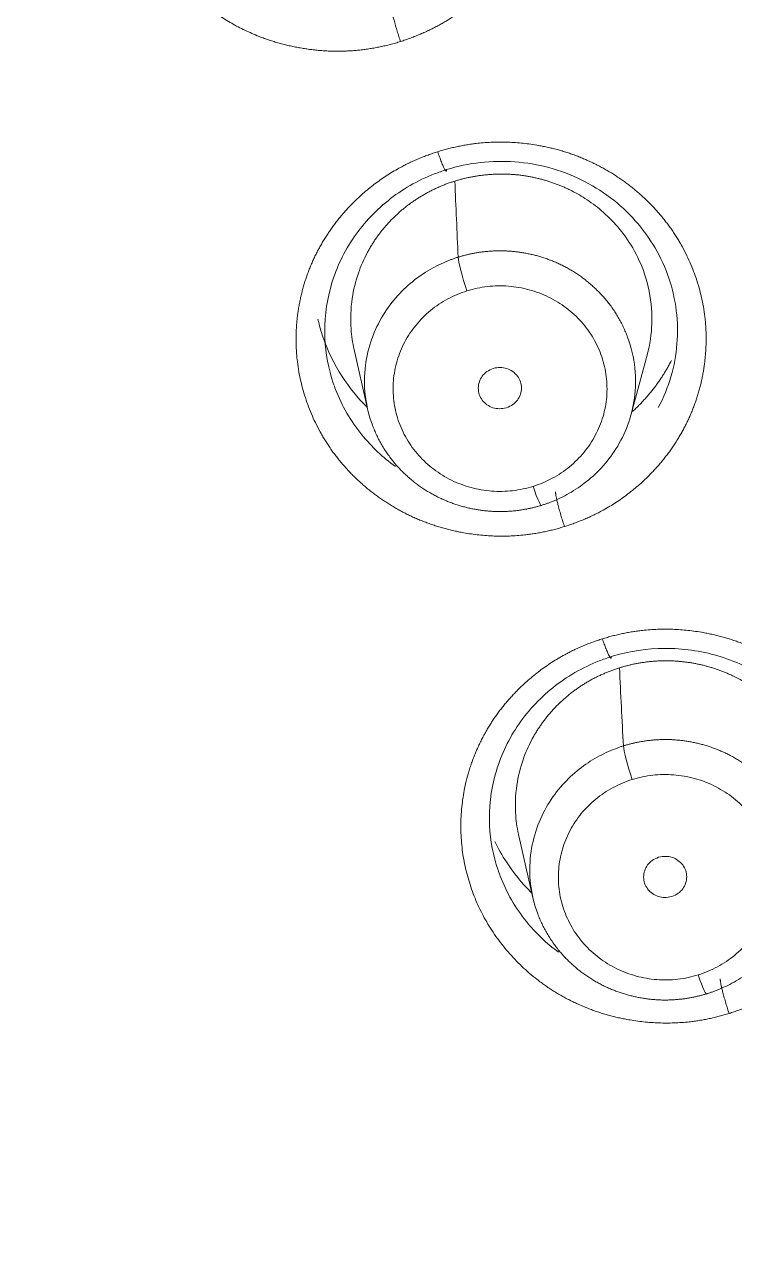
# Model space of a CAD drawing. Extents: x 19821 to 22981, y -91 to 2224.
# Drawn here: x 20728.1 to 20735.54, y 1238.57 to 1251.39 of the extents above; entities that cross this region are included whole.
import ezdxf

# ---------------------------------------------------------------- set-up
doc = ezdxf.new("R2010")
doc.units = 0
doc.header["$LTSCALE"] = 10
doc.header["$MEASUREMENT"] = 0
doc.layers.add('1', color=7, linetype='CONTINUOUS')

msp = doc.modelspace()

# ---------------------------------------------------------------- linework, layer by layer
at = {"layer": '1', "color": 7, "linetype": 'Continuous', "lineweight": 18}
for p, q in [((20731.552, 1248), (20731.696, 1247.363)), ((20734.455, 1247.309), (20734.626, 1247.94)), ((20733.278, 1242.892), (20733.427, 1242.243))]:
    msp.add_line(p, q, dxfattribs=at)
for centre, major_axis, ratio, start_param, end_param in [((20744.931, 1212.861), (62.577, 0), 0.961262, 0, 3.141593), ((20744.931, 1212.247), (-60.5, 0), 0.961262, 4.72417, 7.004197), ((20744.931, 1212.384), (-59.925, 0), 0.961262, 4.712389, 7.853982), ((20744.931, 1212.384), (60, 0), 0.961262, 1.582577, 4.712389), ((20732.736, 1248.683), (-0.089, 0.286), 0.085173, 0.311324, 1.83692), ((20733.428, 1246.636), (0.089, -0.286), 0.085123, 4.978762, 6.469461), ((20734.466, 1243.565), (-0.089, 0.286), 0.085201, 0.319987, 1.836969), ((20735.157, 1241.52), (0.089, -0.286), 0.085151, 4.978694, 6.478224)]:
    msp.add_ellipse(centre, major_axis=major_axis, ratio=ratio, start_param=start_param, end_param=end_param, dxfattribs=at)
at = {"layer": '1', "color": 7, "linetype": 'Continuous', "lineweight": 13}
for centre, major_axis, start_param, end_param in [((20744.931, 1212.541), (61.963, 0), 1.570796, 3.141593), ((20744.931, 1212.247), (59.425, 0), 1.570796, 4.70194), ((20744.931, 1212.247), (57.948, 0), 1.579187, 4.712389), ((20744.931, 1212.291), (57.403, 0), 1.579486, 4.712389), ((20738.072, 1237.679), (2.593, 0), 1.832596, 4.974188)]:
    msp.add_ellipse(centre, major_axis=major_axis, ratio=0.961262, start_param=start_param, end_param=end_param, dxfattribs=at)
at = {"layer": '1', "color": 7, "linetype": 'Continuous', "lineweight": 18}
for points, knots in [([(20682.032, 1218.028), (20682.032, 1219.263), (20682.071, 1220.483), (20682.223, 1222.886), (20682.335, 1224.071), (20682.627, 1226.401), (20682.806, 1227.546), (20683.225, 1229.796), (20683.464, 1230.9), (20683.999, 1233.064), (20684.293, 1234.124), (20684.931, 1236.198), (20685.275, 1237.212), (20686.005, 1239.192), (20686.391, 1240.159), (20687.201, 1242.044), (20687.625, 1242.962), (20688.505, 1244.75), (20688.961, 1245.62), (20689.899, 1247.311), (20690.381, 1248.132), (20691.368, 1249.726), (20691.873, 1250.499), (20692.899, 1251.997), (20693.42, 1252.723), (20694.476, 1254.126), (20695.01, 1254.805), (20696.086, 1256.116), (20696.629, 1256.749), (20697.718, 1257.971), (20698.265, 1258.56), (20699.087, 1259.41), (20699.497, 1259.828), (20699.976, 1260.301), (20700.216, 1260.534), (20700.335, 1260.65), (20700.395, 1260.708), (20700.425, 1260.736), (20700.44, 1260.751), (20700.447, 1260.758), (20700.451, 1260.762), (20700.453, 1260.763), (20700.454, 1260.764), (20700.454, 1260.765), (20700.454, 1260.765), (20700.455, 1260.765), (20700.455, 1260.765), (20701.928, 1262.181), (20703.472, 1263.524), (20706.686, 1266.053), (20708.356, 1267.239), (20711.804, 1269.445), (20713.582, 1270.464), (20717.228, 1272.327), (20719.096, 1273.171), (20722.903, 1274.676), (20724.843, 1275.337), (20728.773, 1276.474), (20730.764, 1276.949), (20734.778, 1277.709), (20736.802, 1277.995), (20740.862, 1278.375), (20742.898, 1278.47), (20744.931, 1278.47)], [0, 0, 0, 0, 0.03125, 0.03125, 0.0625, 0.0625, 0.09375, 0.09375, 0.125, 0.125, 0.15625, 0.15625, 0.1875, 0.1875, 0.21875, 0.21875, 0.25, 0.25, 0.28125, 0.28125, 0.3125, 0.3125, 0.34375, 0.34375, 0.375, 0.375, 0.40625, 0.40625, 0.4375, 0.4375, 0.46875, 0.46875, 0.484375, 0.492188, 0.496094, 0.498047, 0.499023, 0.499512, 0.499756, 0.499878, 0.499939, 0.499969, 0.499985, 0.499992, 0.499996, 0.499996, 0.5, 0.5, 0.5625, 0.5625, 0.625, 0.625, 0.6875, 0.6875, 0.75, 0.75, 0.8125, 0.8125, 0.875, 0.875, 0.9375, 0.9375, 1, 1, 1, 1]), ([(20731.337, 1247.634), (20731.286, 1247.784), (20731.222, 1248.122), (20731.281, 1248.647), (20731.512, 1249.152), (20731.891, 1249.566), (20732.258, 1249.779), (20732.479, 1249.856), (20732.523, 1249.87)], [0, 0, 0, 0, 0.170665, 0.366164, 0.561516, 0.757004, 0.952973, 1, 1, 1, 1]), ([(20732.523, 1249.87), (20732.637, 1249.906), (20732.756, 1249.931), (20732.996, 1249.958), (20733.118, 1249.96), (20733.359, 1249.942), (20733.478, 1249.922), (20733.711, 1249.859), (20733.824, 1249.816), (20734.039, 1249.711), (20734.142, 1249.648), (20734.332, 1249.504), (20734.419, 1249.423), (20734.576, 1249.247), (20734.646, 1249.151), (20734.764, 1248.949), (20734.813, 1248.842), (20734.887, 1248.621), (20734.913, 1248.507), (20734.942, 1248.276), (20734.944, 1248.16), (20734.925, 1247.928), (20734.904, 1247.813), (20734.839, 1247.59), (20734.794, 1247.481), (20734.739, 1247.377)], [0, 0, 0, 0, 0.083335, 0.083335, 0.16667, 0.16667, 0.250005, 0.250005, 0.33334, 0.33334, 0.416675, 0.416675, 0.50001, 0.50001, 0.583346, 0.583346, 0.666681, 0.666681, 0.750016, 0.750016, 0.833351, 0.833351, 0.916686, 0.916686, 1, 1, 1, 1]), ([(20731.555, 1247.986), (20731.539, 1248.056), (20731.513, 1248.234), (20731.522, 1248.506), (20731.588, 1248.774), (20731.658, 1248.935), (20731.701, 1249.015), (20731.712, 1249.034), (20731.722, 1249.052), (20731.733, 1249.07), (20731.744, 1249.089), (20731.756, 1249.107), (20731.767, 1249.124), (20731.779, 1249.142), (20731.791, 1249.159), (20731.804, 1249.177), (20731.816, 1249.194), (20731.829, 1249.211), (20731.842, 1249.227), (20731.856, 1249.244), (20731.869, 1249.26), (20731.883, 1249.276), (20731.897, 1249.292), (20731.911, 1249.308), (20731.925, 1249.324), (20731.94, 1249.339), (20731.955, 1249.354), (20731.97, 1249.369), (20731.985, 1249.383), (20732, 1249.398), (20732.016, 1249.412), (20732.031, 1249.426), (20732.047, 1249.44), (20732.063, 1249.454), (20732.08, 1249.467), (20732.096, 1249.48), (20732.113, 1249.493), (20732.129, 1249.506), (20732.146, 1249.518), (20732.163, 1249.53), (20732.18, 1249.542), (20732.198, 1249.554), (20732.215, 1249.565), (20732.233, 1249.577), (20732.251, 1249.587), (20732.269, 1249.598), (20732.287, 1249.609), (20732.305, 1249.619), (20732.323, 1249.629), (20732.341, 1249.639), (20732.36, 1249.648), (20732.378, 1249.658), (20732.397, 1249.667), (20732.416, 1249.675), (20732.435, 1249.684), (20732.454, 1249.692), (20732.473, 1249.7), (20732.492, 1249.708), (20732.511, 1249.716), (20732.531, 1249.723), (20732.55, 1249.73), (20732.569, 1249.737), (20732.589, 1249.743), (20732.602, 1249.747), (20732.609, 1249.749)], [0, 0, 0, 0, 0.096919, 0.240819, 0.363721, 0.465608, 0.475121, 0.484624, 0.494116, 0.503597, 0.513068, 0.522528, 0.531978, 0.541417, 0.550846, 0.560264, 0.569672, 0.579069, 0.588455, 0.597831, 0.607197, 0.616552, 0.625897, 0.635231, 0.644554, 0.653867, 0.66317, 0.672462, 0.681743, 0.691014, 0.700275, 0.709525, 0.718765, 0.727994, 0.737212, 0.74642, 0.755618, 0.764805, 0.773982, 0.783148, 0.792304, 0.801449, 0.810584, 0.819708, 0.828822, 0.837925, 0.847018, 0.856101, 0.865173, 0.874234, 0.883285, 0.892326, 0.901356, 0.910376, 0.919385, 0.928384, 0.937373, 0.946351, 0.955318, 0.964276, 0.973222, 0.982159, 0.991085, 1, 1, 1, 1]), ([(20732.609, 1249.749), (20732.621, 1249.753), (20732.645, 1249.761), (20732.683, 1249.771), (20732.72, 1249.78), (20732.758, 1249.789), (20732.796, 1249.796), (20732.835, 1249.803), (20732.874, 1249.809), (20732.913, 1249.813), (20732.952, 1249.817), (20732.991, 1249.82), (20733.031, 1249.822), (20733.07, 1249.824), (20733.11, 1249.824), (20733.15, 1249.823), (20733.189, 1249.821), (20733.229, 1249.818), (20733.269, 1249.815), (20733.309, 1249.81), (20733.349, 1249.804), (20733.388, 1249.797), (20733.428, 1249.79), (20733.467, 1249.781), (20733.507, 1249.771), (20733.546, 1249.761), (20733.585, 1249.749), (20733.623, 1249.736), (20733.661, 1249.723), (20733.7, 1249.708), (20733.737, 1249.693), (20733.775, 1249.676), (20733.855, 1249.638), (20733.982, 1249.566), (20734.154, 1249.439), (20734.326, 1249.267), (20734.484, 1249.045), (20734.615, 1248.758), (20734.681, 1248.432), (20734.67, 1248.144), (20734.637, 1247.983), (20734.622, 1247.928)], [0, 0, 0, 0, 0.01148, 0.022986, 0.034517, 0.046072, 0.057653, 0.069259, 0.08089, 0.092546, 0.104227, 0.115933, 0.127665, 0.139422, 0.151203, 0.16301, 0.174843, 0.1867, 0.198583, 0.21049, 0.222424, 0.234382, 0.246365, 0.258374, 0.270408, 0.282467, 0.294552, 0.306662, 0.318797, 0.330958, 0.343144, 0.355355, 0.367591, 0.422526, 0.486722, 0.560178, 0.642891, 0.73486, 0.848316, 0.947333, 1, 1, 1, 1]), ([(20732.644, 1248.953), (20732.638, 1248.951), (20732.627, 1248.948), (20732.61, 1248.942), (20732.594, 1248.936), (20732.577, 1248.93), (20732.501, 1248.902), (20732.366, 1248.839), (20732.179, 1248.716), (20732.002, 1248.552), (20731.848, 1248.345), (20731.729, 1248.097), (20731.661, 1247.812), (20731.659, 1247.502), (20731.713, 1247.276), (20731.768, 1247.139), (20731.791, 1247.087), (20731.817, 1247.036), (20731.844, 1246.987), (20731.873, 1246.939), (20731.904, 1246.893), (20731.936, 1246.849), (20731.97, 1246.806), (20732.005, 1246.765), (20732.041, 1246.726), (20732.079, 1246.688), (20732.118, 1246.653), (20732.157, 1246.619), (20732.198, 1246.586), (20732.239, 1246.556), (20732.281, 1246.527), (20732.324, 1246.5), (20732.367, 1246.475), (20732.41, 1246.452), (20732.454, 1246.43), (20732.498, 1246.41), (20732.543, 1246.391), (20732.587, 1246.375), (20732.632, 1246.359), (20732.676, 1246.346), (20732.721, 1246.334), (20732.765, 1246.323), (20732.809, 1246.314), (20732.853, 1246.307), (20732.896, 1246.3), (20732.94, 1246.296), (20732.982, 1246.292), (20733.025, 1246.29), (20733.067, 1246.289), (20733.108, 1246.289), (20733.149, 1246.29), (20733.189, 1246.293), (20733.229, 1246.296), (20733.268, 1246.3), (20733.306, 1246.306), (20733.343, 1246.312), (20733.38, 1246.319), (20733.417, 1246.327), (20733.452, 1246.336), (20733.487, 1246.345), (20733.509, 1246.352), (20733.521, 1246.356)], [0, 0, 0, 0, 0.00393, 0.007893, 0.011888, 0.015916, 0.019977, 0.066371, 0.117001, 0.171866, 0.230962, 0.294285, 0.361833, 0.433602, 0.509587, 0.522943, 0.536179, 0.549296, 0.562292, 0.575169, 0.587926, 0.600564, 0.613081, 0.625479, 0.637757, 0.649915, 0.661953, 0.673871, 0.68567, 0.697349, 0.708908, 0.720347, 0.731667, 0.742867, 0.753947, 0.764907, 0.775747, 0.786468, 0.797069, 0.80755, 0.817912, 0.828154, 0.838276, 0.848278, 0.85816, 0.867923, 0.877566, 0.88709, 0.896493, 0.905777, 0.914942, 0.923986, 0.932911, 0.941716, 0.950401, 0.958967, 0.967413, 0.975739, 0.983946, 0.992033, 1, 1, 1, 1]), ([(20733.521, 1246.356), (20733.526, 1246.357), (20733.538, 1246.361), (20733.555, 1246.367), (20733.572, 1246.373), (20733.588, 1246.378), (20733.66, 1246.405), (20733.791, 1246.466), (20733.974, 1246.584), (20734.15, 1246.744), (20734.307, 1246.947), (20734.429, 1247.195), (20734.502, 1247.482), (20734.507, 1247.798), (20734.452, 1248.03), (20734.396, 1248.17), (20734.373, 1248.222), (20734.347, 1248.273), (20734.32, 1248.322), (20734.291, 1248.37), (20734.26, 1248.416), (20734.228, 1248.46), (20734.194, 1248.503), (20734.159, 1248.544), (20734.122, 1248.583), (20734.084, 1248.621), (20734.046, 1248.656), (20734.006, 1248.69), (20733.965, 1248.723), (20733.924, 1248.753), (20733.882, 1248.782), (20733.839, 1248.809), (20733.796, 1248.834), (20733.753, 1248.857), (20733.709, 1248.879), (20733.665, 1248.899), (20733.62, 1248.918), (20733.576, 1248.934), (20733.531, 1248.949), (20733.487, 1248.963), (20733.442, 1248.975), (20733.398, 1248.985), (20733.354, 1248.994), (20733.31, 1249.002), (20733.266, 1249.008), (20733.223, 1249.013), (20733.181, 1249.016), (20733.138, 1249.019), (20733.096, 1249.02), (20733.055, 1249.019), (20733.014, 1249.018), (20732.974, 1249.016), (20732.935, 1249.012), (20732.896, 1249.008), (20732.858, 1249.003), (20732.82, 1248.996), (20732.783, 1248.989), (20732.747, 1248.981), (20732.712, 1248.973), (20732.678, 1248.963), (20732.655, 1248.956), (20732.644, 1248.953)], [0, 0, 0, 0, 0.004118, 0.008173, 0.012166, 0.016096, 0.019964, 0.064381, 0.113599, 0.167617, 0.226431, 0.29004, 0.358441, 0.431629, 0.509603, 0.522984, 0.536244, 0.549383, 0.562401, 0.575299, 0.588075, 0.600731, 0.613266, 0.62568, 0.637973, 0.650145, 0.662197, 0.674127, 0.685937, 0.697626, 0.709194, 0.720641, 0.731967, 0.743172, 0.754257, 0.76522, 0.776062, 0.786784, 0.797385, 0.807864, 0.818223, 0.828461, 0.838578, 0.848574, 0.858449, 0.868203, 0.877836, 0.887348, 0.89674, 0.90601, 0.915159, 0.924188, 0.933095, 0.941882, 0.950547, 0.959092, 0.967515, 0.975818, 0.984, 0.99206, 1, 1, 1, 1]), ([(20731.176, 1248.302), (20731.19, 1248.24), (20731.249, 1248.031), (20731.405, 1247.71), (20731.591, 1247.481), (20731.689, 1247.384), (20731.691, 1247.382)], [0, 0, 0, 0, 0.180061, 0.615059, 0.994722, 1, 1, 1, 1]), ([(20734.47, 1247.338), (20734.477, 1247.343), (20734.494, 1247.359), (20734.521, 1247.386), (20734.552, 1247.417), (20734.582, 1247.449), (20734.611, 1247.482), (20734.64, 1247.515), (20734.668, 1247.549), (20734.695, 1247.584), (20734.722, 1247.619), (20734.747, 1247.655), (20734.772, 1247.692), (20734.796, 1247.729), (20734.819, 1247.767), (20734.841, 1247.806), (20734.86, 1247.84), (20734.871, 1247.862), (20734.876, 1247.87)], [0, 0, 0, 0, 0.038577, 0.103284, 0.168132, 0.233123, 0.298254, 0.363528, 0.428942, 0.494499, 0.560197, 0.626036, 0.692017, 0.758139, 0.824402, 0.890807, 0.957353, 1, 1, 1, 1]), ([(20734.247, 1244.77), (20734.254, 1244.772), (20734.434, 1244.827), (20734.811, 1244.883), (20735.371, 1244.804), (20735.885, 1244.564), (20736.301, 1244.185), (20736.578, 1243.703), (20736.691, 1243.163), (20736.635, 1242.674), (20736.521, 1242.387), (20736.463, 1242.277)], [0, 0, 0, 0, 0.005342, 0.13051, 0.260331, 0.390587, 0.520767, 0.650966, 0.78115, 0.911373, 1, 1, 1, 1]), ([(20733.061, 1242.534), (20733.01, 1242.685), (20732.946, 1243.023), (20733.006, 1243.548), (20733.237, 1244.052), (20733.616, 1244.466), (20733.983, 1244.678), (20734.204, 1244.756), (20734.247, 1244.769)], [0, 0, 0, 0, 0.171096, 0.366516, 0.561803, 0.757244, 0.953178, 1, 1, 1, 1]), ([(20734.332, 1244.652), (20734.344, 1244.656), (20734.368, 1244.663), (20734.406, 1244.673), (20734.443, 1244.683), (20734.481, 1244.691), (20734.519, 1244.699), (20734.558, 1244.705), (20734.597, 1244.711), (20734.635, 1244.716), (20734.675, 1244.72), (20734.714, 1244.723), (20734.753, 1244.725), (20734.793, 1244.726), (20734.833, 1244.726), (20734.872, 1244.725), (20734.912, 1244.724), (20734.952, 1244.721), (20734.992, 1244.717), (20735.032, 1244.712), (20735.071, 1244.707), (20735.111, 1244.7), (20735.15, 1244.692), (20735.19, 1244.684), (20735.229, 1244.674), (20735.268, 1244.663), (20735.307, 1244.652), (20735.346, 1244.639), (20735.384, 1244.625), (20735.422, 1244.611), (20735.46, 1244.595), (20735.497, 1244.579), (20735.577, 1244.541), (20735.704, 1244.469), (20735.876, 1244.342), (20736.048, 1244.17), (20736.206, 1243.948), (20736.337, 1243.661), (20736.403, 1243.336), (20736.393, 1243.057), (20736.362, 1242.904), (20736.351, 1242.858)], [0, 0, 0, 0, 0.011578, 0.023182, 0.034811, 0.046465, 0.058145, 0.06985, 0.08158, 0.093336, 0.105116, 0.116923, 0.128754, 0.140611, 0.152494, 0.164401, 0.176334, 0.188293, 0.200277, 0.212286, 0.22432, 0.23638, 0.248466, 0.260577, 0.272713, 0.284874, 0.297061, 0.309274, 0.321511, 0.333775, 0.346063, 0.358378, 0.370717, 0.426101, 0.490831, 0.564902, 0.648309, 0.741048, 0.855448, 0.955284, 1, 1, 1, 1]), ([(20733.28, 1242.885), (20733.263, 1242.957), (20733.236, 1243.136), (20733.246, 1243.41), (20733.311, 1243.677), (20733.382, 1243.838), (20733.425, 1243.918), (20733.435, 1243.937), (20733.446, 1243.955), (20733.457, 1243.973), (20733.468, 1243.992), (20733.479, 1244.009), (20733.491, 1244.027), (20733.503, 1244.045), (20733.515, 1244.062), (20733.527, 1244.08), (20733.54, 1244.097), (20733.553, 1244.114), (20733.566, 1244.13), (20733.579, 1244.147), (20733.592, 1244.163), (20733.606, 1244.179), (20733.62, 1244.195), (20733.634, 1244.211), (20733.649, 1244.226), (20733.663, 1244.242), (20733.678, 1244.257), (20733.693, 1244.272), (20733.708, 1244.286), (20733.723, 1244.301), (20733.739, 1244.315), (20733.755, 1244.329), (20733.771, 1244.343), (20733.787, 1244.356), (20733.803, 1244.37), (20733.819, 1244.383), (20733.836, 1244.396), (20733.853, 1244.408), (20733.869, 1244.421), (20733.886, 1244.433), (20733.904, 1244.445), (20733.921, 1244.457), (20733.938, 1244.468), (20733.956, 1244.479), (20733.974, 1244.49), (20733.992, 1244.501), (20734.01, 1244.511), (20734.028, 1244.522), (20734.046, 1244.532), (20734.064, 1244.542), (20734.083, 1244.551), (20734.101, 1244.56), (20734.12, 1244.569), (20734.139, 1244.578), (20734.158, 1244.587), (20734.177, 1244.595), (20734.196, 1244.603), (20734.215, 1244.611), (20734.234, 1244.618), (20734.254, 1244.626), (20734.273, 1244.633), (20734.292, 1244.639), (20734.312, 1244.646), (20734.325, 1244.65), (20734.332, 1244.652)], [0, 0, 0, 0, 0.098759, 0.24236, 0.365002, 0.466661, 0.476154, 0.485637, 0.49511, 0.504572, 0.514024, 0.523465, 0.532895, 0.542315, 0.551725, 0.561124, 0.570513, 0.579891, 0.589259, 0.598617, 0.607964, 0.6173, 0.626626, 0.635942, 0.645247, 0.654541, 0.663826, 0.673099, 0.682363, 0.691615, 0.700858, 0.71009, 0.719311, 0.728522, 0.737723, 0.746913, 0.756093, 0.765262, 0.774421, 0.783569, 0.792707, 0.801834, 0.810951, 0.820058, 0.829154, 0.83824, 0.847315, 0.85638, 0.865435, 0.874479, 0.883512, 0.892535, 0.901548, 0.91055, 0.919542, 0.928524, 0.937495, 0.946455, 0.955405, 0.964345, 0.973275, 0.982193, 0.991102, 1, 1, 1, 1]), ([(20734.373, 1243.835), (20734.368, 1243.833), (20734.357, 1243.83), (20734.34, 1243.824), (20734.324, 1243.818), (20734.307, 1243.812), (20734.23, 1243.783), (20734.092, 1243.719), (20733.903, 1243.593), (20733.726, 1243.427), (20733.573, 1243.219), (20733.456, 1242.971), (20733.391, 1242.688), (20733.39, 1242.381), (20733.444, 1242.158), (20733.498, 1242.022), (20733.521, 1241.97), (20733.547, 1241.92), (20733.574, 1241.87), (20733.603, 1241.823), (20733.634, 1241.777), (20733.666, 1241.733), (20733.7, 1241.69), (20733.735, 1241.649), (20733.772, 1241.61), (20733.809, 1241.572), (20733.848, 1241.537), (20733.887, 1241.503), (20733.928, 1241.47), (20733.969, 1241.44), (20734.011, 1241.411), (20734.054, 1241.384), (20734.097, 1241.359), (20734.14, 1241.336), (20734.184, 1241.314), (20734.228, 1241.294), (20734.273, 1241.276), (20734.317, 1241.259), (20734.361, 1241.244), (20734.406, 1241.23), (20734.45, 1241.218), (20734.495, 1241.208), (20734.539, 1241.199), (20734.583, 1241.191), (20734.626, 1241.185), (20734.669, 1241.18), (20734.712, 1241.177), (20734.754, 1241.174), (20734.796, 1241.173), (20734.838, 1241.173), (20734.878, 1241.175), (20734.919, 1241.177), (20734.958, 1241.181), (20734.997, 1241.185), (20735.035, 1241.19), (20735.073, 1241.197), (20735.11, 1241.204), (20735.146, 1241.212), (20735.181, 1241.22), (20735.216, 1241.23), (20735.239, 1241.237), (20735.25, 1241.24)], [0, 0, 0, 0, 0.003868, 0.007805, 0.01181, 0.015885, 0.020029, 0.06745, 0.118813, 0.174115, 0.233353, 0.296526, 0.36363, 0.434662, 0.50962, 0.522975, 0.53621, 0.549326, 0.562321, 0.575197, 0.587953, 0.600589, 0.613106, 0.625503, 0.637779, 0.649937, 0.661974, 0.673892, 0.68569, 0.697368, 0.708926, 0.720365, 0.731684, 0.742883, 0.753963, 0.764922, 0.775762, 0.786482, 0.797083, 0.807563, 0.817924, 0.828166, 0.838287, 0.848289, 0.858171, 0.867933, 0.877576, 0.887098, 0.896502, 0.905785, 0.914948, 0.923992, 0.932917, 0.941721, 0.950406, 0.958971, 0.967416, 0.975742, 0.983947, 0.992034, 1, 1, 1, 1]), ([(20735.25, 1241.24), (20735.256, 1241.242), (20735.268, 1241.246), (20735.285, 1241.252), (20735.302, 1241.257), (20735.318, 1241.263), (20735.389, 1241.29), (20735.517, 1241.348), (20735.697, 1241.464), (20735.872, 1241.621), (20736.03, 1241.823), (20736.155, 1242.07), (20736.23, 1242.358), (20736.236, 1242.678), (20736.181, 1242.912), (20736.125, 1243.053), (20736.102, 1243.105), (20736.076, 1243.156), (20736.049, 1243.205), (20736.02, 1243.252), (20735.989, 1243.298), (20735.957, 1243.343), (20735.923, 1243.385), (20735.888, 1243.426), (20735.851, 1243.466), (20735.814, 1243.503), (20735.775, 1243.539), (20735.735, 1243.573), (20735.695, 1243.605), (20735.653, 1243.635), (20735.611, 1243.664), (20735.569, 1243.691), (20735.526, 1243.716), (20735.482, 1243.74), (20735.438, 1243.761), (20735.394, 1243.781), (20735.35, 1243.8), (20735.305, 1243.816), (20735.261, 1243.831), (20735.216, 1243.845), (20735.172, 1243.857), (20735.128, 1243.867), (20735.083, 1243.876), (20735.04, 1243.884), (20734.996, 1243.89), (20734.953, 1243.895), (20734.91, 1243.898), (20734.868, 1243.901), (20734.826, 1243.902), (20734.785, 1243.901), (20734.744, 1243.9), (20734.704, 1243.898), (20734.664, 1243.894), (20734.626, 1243.89), (20734.587, 1243.884), (20734.55, 1243.878), (20734.513, 1243.871), (20734.477, 1243.863), (20734.442, 1243.854), (20734.407, 1243.845), (20734.385, 1243.838), (20734.373, 1243.835)], [0, 0, 0, 0, 0.004261, 0.008394, 0.012398, 0.016275, 0.020023, 0.063384, 0.111848, 0.165412, 0.224073, 0.287827, 0.356671, 0.430601, 0.509612, 0.522989, 0.536245, 0.54938, 0.562395, 0.575289, 0.588062, 0.600715, 0.613247, 0.625658, 0.637949, 0.650118, 0.662167, 0.674096, 0.685904, 0.697591, 0.709157, 0.720602, 0.731927, 0.743131, 0.754215, 0.765177, 0.776019, 0.78674, 0.797341, 0.80782, 0.818179, 0.828417, 0.838535, 0.848532, 0.858408, 0.868163, 0.877797, 0.887311, 0.896704, 0.905976, 0.915128, 0.924158, 0.933068, 0.941857, 0.950526, 0.959073, 0.9675, 0.975806, 0.983992, 0.992056, 1, 1, 1, 1]), ([(20733.029, 1242.833), (20733.064, 1242.759), (20733.17, 1242.57), (20733.311, 1242.397), (20733.41, 1242.298), (20733.413, 1242.295)], [0, 0, 0, 0, 0.370876, 0.983161, 1, 1, 1, 1])]:
    msp.add_open_spline(points, degree=3, knots=knots, dxfattribs=at)
at = {"layer": '1', "color": 7, "linetype": 'Continuous', "lineweight": 13}
for points, degree, knots in [([(20730.712, 1255.14), (20731.124, 1255.266), (20731.537, 1255.235), (20731.747, 1255.219), (20732.161, 1255.109), (20732.727, 1254.834), (20733.009, 1254.516), (20733.292, 1254.197), (20733.423, 1253.803), (20733.552, 1253.413), (20733.516, 1253.001), (20733.48, 1252.593), (20733.286, 1252.229), (20733.19, 1252.05), (20732.927, 1251.732), (20732.767, 1251.601), (20732.454, 1251.344), (20732.04, 1251.211)], 2, [0, 0, 0, 0.125, 0.125, 0.1875, 0.25, 0.375, 0.375, 0.5, 0.5, 0.625, 0.625, 0.75, 0.75, 0.8125, 0.875, 0.875, 1, 1, 1]), ([(20732.04, 1251.211), (20731.628, 1251.084), (20731.215, 1251.116), (20731.005, 1251.132), (20730.591, 1251.242), (20730.025, 1251.517), (20729.743, 1251.835), (20729.46, 1252.154), (20729.33, 1252.548), (20729.2, 1252.938), (20729.236, 1253.35), (20729.271, 1253.758), (20729.466, 1254.122), (20729.562, 1254.301), (20729.825, 1254.619), (20729.985, 1254.75), (20730.298, 1255.006), (20730.712, 1255.14)], 2, [0, 0, 0, 0.125, 0.125, 0.1875, 0.25, 0.375, 0.375, 0.5, 0.5, 0.625, 0.625, 0.75, 0.75, 0.8125, 0.875, 0.875, 1, 1, 1]), ([(20732.43, 1250.057), (20732.836, 1250.184), (20733.468, 1250.136), (20733.877, 1250.027), (20734.253, 1249.843), (20734.586, 1249.591), (20734.724, 1249.437), (20735.002, 1249.125), (20735.268, 1248.337), (20735.232, 1247.924), (20735.215, 1247.722), (20735.099, 1247.332), (20734.907, 1246.972), (20734.774, 1246.812), (20734.643, 1246.654), (20734.162, 1246.258), (20733.757, 1246.132)], 2, [0, 0, 0, 0.125, 0.1875, 0.25, 0.3125, 0.375, 0.375, 0.5, 0.625, 0.625, 0.6875, 0.75, 0.8125, 0.8125, 0.875, 1, 1, 1]), ([(20733.757, 1246.132), (20733.351, 1246.005), (20732.719, 1246.054), (20732.31, 1246.163), (20731.934, 1246.346), (20731.601, 1246.598), (20731.463, 1246.752), (20731.185, 1247.064), (20730.919, 1247.852), (20730.954, 1248.265), (20730.972, 1248.467), (20731.087, 1248.858), (20731.28, 1249.217), (20731.413, 1249.378), (20731.544, 1249.536), (20732.025, 1249.931), (20732.43, 1250.057)], 2, [0, 0, 0, 0.125, 0.1875, 0.25, 0.3125, 0.375, 0.375, 0.5, 0.625, 0.625, 0.6875, 0.75, 0.8125, 0.8125, 0.875, 1, 1, 1]), ([(20733.428, 1246.553), (20733.358, 1246.531), (20733.287, 1246.516), (20733.141, 1246.499), (20733.067, 1246.498), (20732.921, 1246.509), (20732.849, 1246.521), (20732.708, 1246.56), (20732.639, 1246.585), (20732.509, 1246.649), (20732.447, 1246.688), (20732.332, 1246.775), (20732.279, 1246.824), (20732.183, 1246.931), (20732.141, 1246.989), (20732.07, 1247.112), (20732.04, 1247.177), (20731.995, 1247.311), (20731.979, 1247.38), (20731.962, 1247.52), (20731.96, 1247.591), (20731.972, 1247.731), (20731.985, 1247.801), (20732.025, 1247.936), (20732.051, 1248.002), (20732.118, 1248.128), (20732.158, 1248.187), (20732.248, 1248.298), (20732.299, 1248.349), (20732.411, 1248.441), (20732.471, 1248.481), (20732.599, 1248.55), (20732.667, 1248.578), (20732.736, 1248.6)], 3, [0, 0, 0, 0, 0.0625, 0.0625, 0.125, 0.125, 0.1875, 0.1875, 0.25, 0.25, 0.3125, 0.3125, 0.375, 0.375, 0.4375, 0.4375, 0.5, 0.5, 0.5625, 0.5625, 0.625, 0.625, 0.6875, 0.6875, 0.75, 0.75, 0.8125, 0.8125, 0.875, 0.875, 0.9375, 0.9375, 1, 1, 1, 1]), ([(20732.736, 1248.6), (20732.806, 1248.622), (20732.878, 1248.637), (20733.023, 1248.653), (20733.097, 1248.655), (20733.243, 1248.644), (20733.316, 1248.631), (20733.457, 1248.593), (20733.525, 1248.567), (20733.656, 1248.503), (20733.718, 1248.465), (20733.833, 1248.378), (20733.886, 1248.329), (20733.981, 1248.222), (20734.023, 1248.164), (20734.095, 1248.041), (20734.124, 1247.976), (20734.17, 1247.842), (20734.185, 1247.773), (20734.203, 1247.633), (20734.204, 1247.562), (20734.193, 1247.422), (20734.18, 1247.352), (20734.14, 1247.216), (20734.113, 1247.151), (20734.046, 1247.025), (20734.007, 1246.965), (20733.916, 1246.855), (20733.865, 1246.804), (20733.754, 1246.712), (20733.693, 1246.672), (20733.565, 1246.603), (20733.498, 1246.575), (20733.428, 1246.553)], 3, [0, 0, 0, 0, 0.0625, 0.0625, 0.125, 0.125, 0.1875, 0.1875, 0.25, 0.25, 0.3125, 0.3125, 0.375, 0.375, 0.4375, 0.4375, 0.5, 0.5, 0.5625, 0.5625, 0.625, 0.625, 0.6875, 0.6875, 0.75, 0.75, 0.8125, 0.8125, 0.875, 0.875, 0.9375, 0.9375, 1, 1, 1, 1]), ([(20731.989, 1246.76), (20731.856, 1246.855), (20731.6, 1247.096), (20731.414, 1247.418), (20731.344, 1247.612), (20731.337, 1247.634)], 3, [0, 0, 0, 0, 0.438282, 0.93679, 1, 1, 1, 1]), ([(20734.154, 1244.956), (20734.561, 1245.083), (20735.193, 1245.034), (20735.602, 1244.925), (20735.791, 1244.833), (20736.17, 1244.647), (20736.727, 1244.021), (20736.99, 1243.24), (20736.922, 1242.421), (20736.729, 1242.057), (20736.633, 1241.877), (20736.501, 1241.717), (20736.371, 1241.559), (20735.888, 1241.16), (20735.48, 1241.033)], 2, [0, 0, 0, 0.125, 0.1875, 0.25, 0.25, 0.375, 0.5, 0.625, 0.75, 0.75, 0.8125, 0.8125, 0.875, 1, 1, 1]), ([(20735.48, 1241.033), (20735.074, 1240.906), (20734.441, 1240.955), (20734.032, 1241.064), (20733.844, 1241.156), (20733.464, 1241.342), (20732.908, 1241.968), (20732.645, 1242.749), (20732.712, 1243.568), (20732.906, 1243.932), (20733.001, 1244.112), (20733.133, 1244.272), (20733.264, 1244.43), (20733.746, 1244.829), (20734.154, 1244.956)], 2, [0, 0, 0, 0.125, 0.1875, 0.25, 0.25, 0.375, 0.5, 0.625, 0.75, 0.75, 0.8125, 0.8125, 0.875, 1, 1, 1]), ([(20735.157, 1241.437), (20735.088, 1241.415), (20735.016, 1241.4), (20734.87, 1241.383), (20734.797, 1241.382), (20734.651, 1241.393), (20734.578, 1241.405), (20734.438, 1241.444), (20734.369, 1241.469), (20734.238, 1241.533), (20734.177, 1241.572), (20734.061, 1241.659), (20734.008, 1241.708), (20733.913, 1241.815), (20733.871, 1241.873), (20733.8, 1241.996), (20733.77, 1242.06), (20733.725, 1242.194), (20733.709, 1242.263), (20733.692, 1242.403), (20733.691, 1242.474), (20733.702, 1242.614), (20733.715, 1242.684), (20733.755, 1242.819), (20733.782, 1242.885), (20733.848, 1243.011), (20733.888, 1243.07), (20733.978, 1243.181), (20734.029, 1243.232), (20734.141, 1243.323), (20734.201, 1243.364), (20734.329, 1243.433), (20734.396, 1243.461), (20734.466, 1243.483)], 3, [0, 0, 0, 0, 0.0625, 0.0625, 0.125, 0.125, 0.1875, 0.1875, 0.25, 0.25, 0.3125, 0.3125, 0.375, 0.375, 0.4375, 0.4375, 0.5, 0.5, 0.5625, 0.5625, 0.625, 0.625, 0.6875, 0.6875, 0.75, 0.75, 0.8125, 0.8125, 0.875, 0.875, 0.9375, 0.9375, 1, 1, 1, 1]), ([(20734.466, 1243.483), (20734.536, 1243.504), (20734.607, 1243.52), (20734.753, 1243.536), (20734.826, 1243.537), (20734.972, 1243.526), (20735.045, 1243.514), (20735.186, 1243.476), (20735.254, 1243.45), (20735.385, 1243.386), (20735.447, 1243.348), (20735.562, 1243.261), (20735.615, 1243.212), (20735.71, 1243.105), (20735.752, 1243.047), (20735.824, 1242.924), (20735.853, 1242.859), (20735.898, 1242.725), (20735.914, 1242.656), (20735.931, 1242.516), (20735.933, 1242.446), (20735.921, 1242.305), (20735.908, 1242.236), (20735.869, 1242.1), (20735.842, 1242.034), (20735.775, 1241.909), (20735.736, 1241.849), (20735.645, 1241.739), (20735.594, 1241.688), (20735.483, 1241.596), (20735.422, 1241.556), (20735.295, 1241.487), (20735.227, 1241.459), (20735.157, 1241.437)], 3, [0, 0, 0, 0, 0.0625, 0.0625, 0.125, 0.125, 0.1875, 0.1875, 0.25, 0.25, 0.3125, 0.3125, 0.375, 0.375, 0.4375, 0.4375, 0.5, 0.5, 0.5625, 0.5625, 0.625, 0.625, 0.6875, 0.6875, 0.75, 0.75, 0.8125, 0.8125, 0.875, 0.875, 0.9375, 0.9375, 1, 1, 1, 1]), ([(20733.695, 1241.673), (20733.569, 1241.766), (20733.32, 1242.004), (20733.138, 1242.319), (20733.069, 1242.512), (20733.061, 1242.534)], 3, [0, 0, 0, 0, 0.42817, 0.936829, 1, 1, 1, 1])]:
    msp.add_open_spline(points, degree=degree, knots=knots, dxfattribs=at)
for points, weights in [([(20732.04, 1251.211), (20731.982, 1251.384), (20731.942, 1251.539), (20731.948, 1251.574)], [1.19662722038, 0.934546608137, 0.934457623431, 1.19636026626]), ([(20732.43, 1250.057), (20732.486, 1249.89), (20732.525, 1249.812), (20732.523, 1249.87)], [1.17406993989, 0.936223406276, 0.942119302808, 1.19175762948]), ([(20733.757, 1246.132), (20733.699, 1246.303), (20733.66, 1246.457), (20733.664, 1246.495)], [1.19177793718, 0.936097979398, 0.936074023185, 1.19170606854]), ([(20734.154, 1244.956), (20734.211, 1244.788), (20734.25, 1244.71), (20734.247, 1244.77)], [1.18049363212, 0.936878807971, 0.939871780374, 1.18947254933]), ([(20735.48, 1241.033), (20735.423, 1241.203), (20735.384, 1241.356), (20735.388, 1241.395)], [1.18944274015, 0.936860442637, 0.936852420203, 1.18941867285])]:
    msp.add_rational_spline(points, weights, degree=3, dxfattribs=at)
for points in [[(20732.609, 1249.749), (20732.62, 1249.484), (20732.632, 1249.218), (20732.644, 1248.953)], [(20734.332, 1244.652), (20734.345, 1244.38), (20734.359, 1244.107), (20734.373, 1243.835)]]:
    msp.add_open_spline(points, degree=3, dxfattribs=at)
at = {"layer": '1', "color": 7, "linetype": 'Continuous', "lineweight": 18}
for points in [[(20733.011, 1247.788), (20732.961, 1247.769), (20732.885, 1247.718), (20732.84, 1247.58), (20732.883, 1247.449), (20733.004, 1247.362), (20733.097, 1247.363), (20733.15, 1247.376)], [(20733.15, 1247.376), (20733.2, 1247.395), (20733.275, 1247.446), (20733.321, 1247.584), (20733.277, 1247.714), (20733.156, 1247.802), (20733.063, 1247.801), (20733.011, 1247.788)], [(20734.741, 1242.668), (20734.691, 1242.649), (20734.616, 1242.598), (20734.571, 1242.46), (20734.614, 1242.33), (20734.735, 1242.243), (20734.828, 1242.244), (20734.88, 1242.257)], [(20734.88, 1242.257), (20734.93, 1242.276), (20735.006, 1242.327), (20735.051, 1242.465), (20735.007, 1242.595), (20734.887, 1242.682), (20734.794, 1242.681), (20734.741, 1242.668)]]:
    msp.add_open_spline(points, degree=3, dxfattribs=at)

doc.saveas('drawing.dxf')
